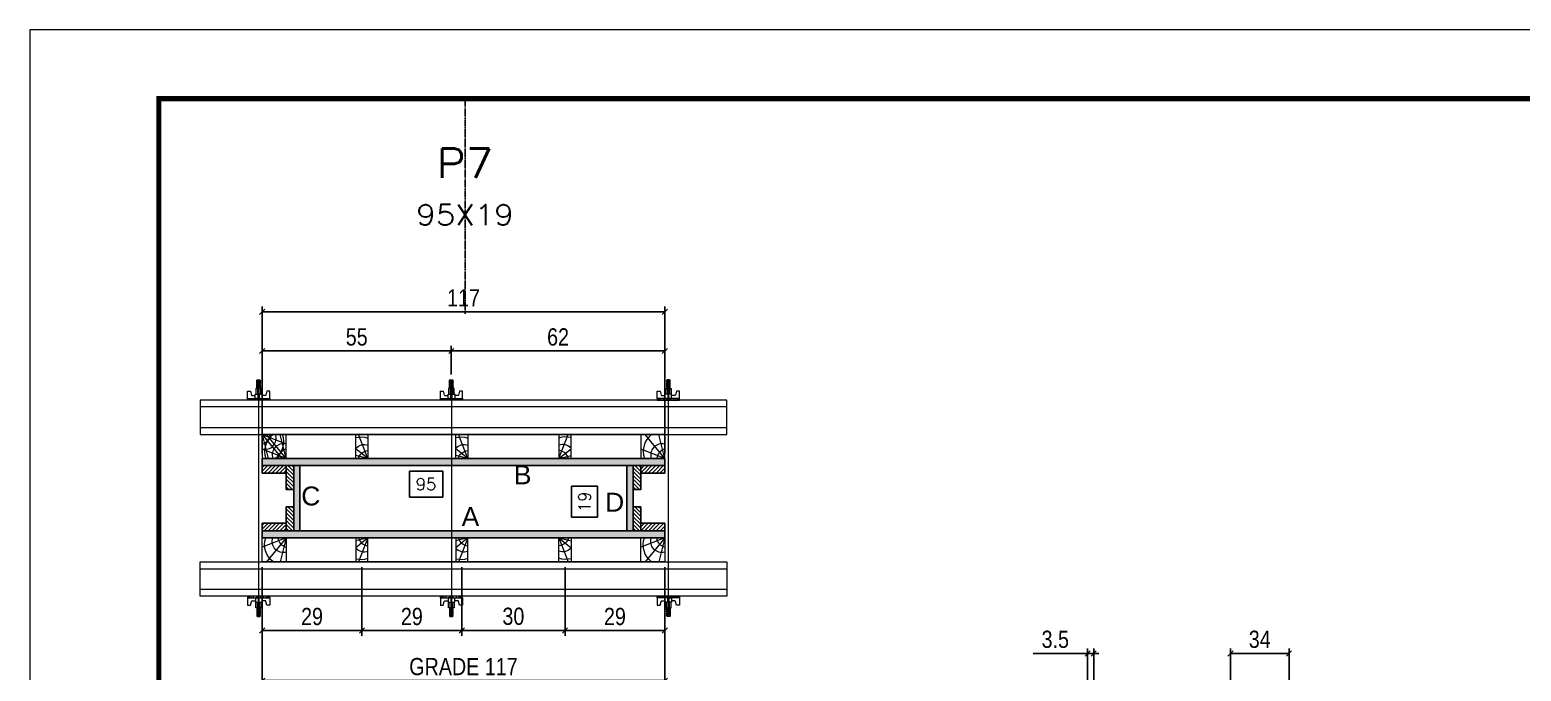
# Model space of a CAD drawing. Header units: millimetres. Extents: x 169816 to 178745, y 96537 to 113647.
# Drawn here: x 173000 to 173866, y 109849 to 110221 of the extents above; entities that cross this region are included whole.
import ezdxf
from ezdxf.enums import TextEntityAlignment as Align

# ---------------------------------------------------------------- set-up
doc = ezdxf.new("R2010")
doc.units = ezdxf.units.MM
doc.linetypes.add('DASHED', pattern=[0.75, 0.5, -0.25])
doc.linetypes.add('HIDDEN', pattern=[0.375, 0.25, -0.125])
for name, color, linetype in [('CHAPA', 1, 'Continuous'), ('COTA', 241, 'Continuous'), ('Cota Seção (2x)', 241, 'Continuous'), ('MEIO_PONT', 93, 'Continuous'), ('Painéis', 200, 'Continuous'), ('SARRAFO', 251, 'Continuous'), ('Texto de Titulo', 7, 'Continuous'), ('Texto Qtd Sarr', 242, 'Continuous'), ('TEXTO_GERAL', 7, 'Continuous')]:
    doc.layers.add(name, color=color, linetype=linetype)
for name, color, linetype, lineweight in [('Folhas', 255, 'Continuous', 9), ('Hachura', 251, 'Continuous', 9), ('Madeira', 126, 'Continuous', 18), ('Perfil Metálico', 224, 'Continuous', 18), ('SARRAFO DE PRESSAO', 251, 'DASHED', 9), ('Texto Seção', 7, 'Continuous', 15)]:
    doc.layers.add(name, color=color, linetype=linetype, lineweight=lineweight)
doc.styles.add('ARIAL', font='arial.ttf')
doc.styles.add('COTA TECNICA', font='techl___.ttf', dxfattribs={"height": 10})
doc.styles.add('COTA TECNICA 2X', font='techl___.ttf', dxfattribs={"height": 10})
doc.styles.add('ROMANS', font='romans.shx')
doc.dimstyles.new('PAINEL', dxfattribs={"dimtxt": 10, "dimasz": 3, "dimexe": 3, "dimexo": 3, "dimgap": 3, "dimtad": 1, "dimdec": 1, "dimzin": 12, "dimdsep": 46, "dimtxsty": 'COTA TECNICA', "dimblk1": 'OBLIQUE', "dimblk2": 'OBLIQUE', "dimsah": 1, "dimcen": 0.9, "dimclrd": 4, "dimclre": 4, "dimclrt": 240, "dimadec": 1, "dimazin": 3, "dimtfac": 1, "dimtdec": 1, "dimtmove": 0, "dimatfit": 3, "dimfxl": 1, "dimtolj": 1, "dimtzin": 12, "dimarcsym": 0})
doc.dimstyles.new('SECAO PILAR', dxfattribs={"dimtxt": 10, "dimasz": 3, "dimexe": 3, "dimexo": 3, "dimgap": 3, "dimtad": 1, "dimdec": 1, "dimlfac": 0.5, "dimzin": 12, "dimdsep": 46, "dimtxsty": 'COTA TECNICA 2X', "dimblk1": 'OBLIQUE', "dimblk2": 'OBLIQUE', "dimsah": 1, "dimcen": 0.9, "dimclrd": 256, "dimclre": 256, "dimclrt": 256, "dimadec": 1, "dimazin": 3, "dimtfac": 1, "dimtdec": 1, "dimtmove": 0, "dimatfit": 3, "dimfxl": 1, "dimtolj": 1, "dimtzin": 12, "dimarcsym": 0})
doc.dimstyles.new('SECÇÃO 2', dxfattribs={"dimtxt": 7, "dimasz": 6, "dimexe": 0.18, "dimexo": 2, "dimgap": -4, "dimtad": 3, "dimdec": 1, "dimlfac": 0.5, "dimzin": 12, "dimdsep": 46, "dimtxsty": 'ROMANS', "dimblk": 'ARCHTICK', "dimcen": 0.09, "dimse1": 1, "dimse2": 1, "dimsd1": 1, "dimsd2": 1, "dimclrd": 180, "dimclre": 5, "dimclrt": 1, "dimadec": 0, "dimazin": 3, "dimtfac": 1, "dimtdec": 1, "dimtofl": 0, "dimtmove": 0, "dimatfit": 3, "dimldrblk": 'ARCHTICK', "dimfxl": 1, "dimtolj": 1, "dimtzin": 0, "dimarcsym": 0})
pattern_1 = [(45, (182637.4469, 132859.6938), (-1.12253202, 1.12253202), [])]
pattern_2 = [(45, (182492.4469, 132859.6938), (-1.12253202, 1.12253202), [])]

# ---------------------------------------------------------------- blocks, each defined once
blk = doc.blocks.new('9999999999')
at = {"layer": 'Folhas'}
blk.add_lwpolyline([(98138.98, 34190.21), (99623.98, 34190.21), (99623.98, 35240.21), (98138.98, 35240.21)], close=True, dxfattribs=at)
at = {"layer": 'Folhas', "color": 30, "const_width": 3}
blk.add_lwpolyline([(98213.98, 34230.21), (99583.98, 34230.21), (99583.98, 35200.21), (98213.98, 35200.21)], close=True, dxfattribs=at)
blk = doc.blocks.new('titulo1')
at = {"layer": 'Defpoints', "color": 252, "linetype": 'HIDDEN', "ltscale": 2}
blk.add_line((0, 0), (0, 125), dxfattribs=at)
at = {"layer": 'Defpoints', "style": 'ROMANS', "oblique": 15}
blk.add_attdef('FOLHA', text='', height=10, dxfattribs=at).set_placement((0, 15.58), align=Align.MIDDLE_CENTER)
at = {"layer": 'Texto Qtd Sarr', "color": 3, "style": 'ROMANS', "oblique": 15}
for tag, height, p in [('TITULO', 17, (0, 71.45)), ('SEÇÃO', 12, (0, 41.55))]:
    blk.add_attdef(tag, text='', height=height, dxfattribs=at).set_placement(p, align=Align.MIDDLE_CENTER)
blk = doc.blocks.new('*D111')
at = {"layer": 'Cota Seção (2x)', "color": 180, "lineweight": -2, "transparency": 16777216}
for p, q in [((173239.42, 109964.9), (173220.09, 109964.9)), ((173220.09, 109964.9), (173220.09, 109949.9)), ((173239.42, 109949.9), (173239.42, 109964.9)), ((173220.09, 109949.9), (173239.42, 109949.9))]:
    blk.add_line(p, q, dxfattribs=at)
at = {"layer": 'Defpoints', "color": 0, "transparency": 16777216}
for p in [(173156.5, 109968.29), (173346.5, 109968.29), (173156.5, 109945.9)]:
    blk.add_point(p, dxfattribs=at)
at = {"layer": 'Cota Seção (2x)', "color": 1, "transparency": 16777216, "insert": (173229.75, 109957.4), "char_height": 7, "attachment_point": 5, "style": 'ROMANS'}
blk.add_mtext('\\A1;95', dxfattribs=at)
blk = doc.blocks.new('_ArchTick')
at = {"color": 0, "linetype": 'ByBlock', "const_width": 0.15}
blk.add_lwpolyline([(-0.5, -0.5), (0.5, 0.5)], dxfattribs=at)
blk = doc.blocks.new('_Oblique')
at = {"color": 0, "linetype": 'ByBlock', "lineweight": -2}
blk.add_line((-0.5, -0.5), (0.5, 0.5), dxfattribs=at)
blk = doc.blocks.new('*D112')
at = {"layer": 'Cota Seção (2x)', "lineweight": -2, "transparency": 16777216}
for p, q in [((173134.5, 109975.29), (173134.5, 110060.58)), ((173368.5, 110057.58), (173134.5, 110057.58)), ((173368.5, 109975.29), (173368.5, 110060.58))]:
    blk.add_line(p, q, dxfattribs=at)
at = {"layer": 'Defpoints', "color": 0, "transparency": 16777216}
for p in [(173134.5, 110057.58), (173134.5, 109972.29), (173368.5, 109972.29)]:
    blk.add_point(p, dxfattribs=at)
at = {"layer": 'Cota Seção (2x)', "lineweight": -2, "transparency": 16777216, "xscale": 3, "yscale": 3, "zscale": 3, "rotation": 180}
blk.add_blockref('_Oblique', (173134.5, 110057.58), dxfattribs=at)
at = {"layer": 'Cota Seção (2x)', "lineweight": -2, "transparency": 16777216, "xscale": 3, "yscale": 3, "zscale": 3}
blk.add_blockref('_Oblique', (173368.5, 110057.58), dxfattribs=at)
at = {"layer": 'Cota Seção (2x)', "transparency": 16777216, "insert": (173251.5, 110065.65), "char_height": 10, "attachment_point": 5, "style": 'COTA TECNICA 2X'}
blk.add_mtext('\\A1;117', dxfattribs=at)
blk = doc.blocks.new('*D108')
at = {"layer": 'Cota Seção (2x)', "lineweight": -2, "transparency": 16777216}
for p, q in [((173244.43, 110021.09), (173244.43, 110037.81)), ((173368.5, 110034.81), (173244.43, 110034.81)), ((173368.5, 110009.29), (173368.5, 110037.81))]:
    blk.add_line(p, q, dxfattribs=at)
at = {"layer": 'Defpoints', "color": 0, "transparency": 16777216}
for p in [(173244.43, 110034.81), (173244.43, 110018.09), (173368.5, 110006.29)]:
    blk.add_point(p, dxfattribs=at)
at = {"layer": 'Cota Seção (2x)', "lineweight": -2, "transparency": 16777216, "xscale": 3, "yscale": 3, "zscale": 3, "rotation": 180}
blk.add_blockref('_Oblique', (173244.43, 110034.81), dxfattribs=at)
at = {"layer": 'Cota Seção (2x)', "lineweight": -2, "transparency": 16777216, "xscale": 3, "yscale": 3, "zscale": 3}
blk.add_blockref('_Oblique', (173368.5, 110034.81), dxfattribs=at)
at = {"layer": 'Cota Seção (2x)', "transparency": 16777216, "insert": (173306.46, 110042.91), "char_height": 10, "attachment_point": 5, "style": 'COTA TECNICA 2X'}
blk.add_mtext('\\A1;62', dxfattribs=at)
blk = doc.blocks.new('*D109')
at = {"layer": 'Cota Seção (2x)', "lineweight": -2, "transparency": 16777216}
for p, q in [((173134.5, 110009.29), (173134.5, 110037.81)), ((173134.5, 110034.81), (173244.43, 110034.81)), ((173244.43, 110021.09), (173244.43, 110037.81))]:
    blk.add_line(p, q, dxfattribs=at)
at = {"layer": 'Defpoints', "color": 0, "transparency": 16777216}
for p in [(173244.43, 110034.81), (173244.43, 110018.09), (173134.5, 110006.29)]:
    blk.add_point(p, dxfattribs=at)
at = {"layer": 'Cota Seção (2x)', "lineweight": -2, "transparency": 16777216, "xscale": 3, "yscale": 3, "zscale": 3, "rotation": 180}
blk.add_blockref('_Oblique', (173134.5, 110034.81), dxfattribs=at)
at = {"layer": 'Cota Seção (2x)', "lineweight": -2, "transparency": 16777216, "xscale": 3, "yscale": 3, "zscale": 3}
blk.add_blockref('_Oblique', (173244.43, 110034.81), dxfattribs=at)
at = {"layer": 'Cota Seção (2x)', "transparency": 16777216, "insert": (173189.46, 110042.92), "char_height": 10, "attachment_point": 5, "style": 'COTA TECNICA 2X'}
blk.add_mtext('\\A1;55', dxfattribs=at)
blk = doc.blocks.new('*D110')
at = {"layer": 'Cota Seção (2x)', "color": 180, "lineweight": -2, "transparency": 16777216}
for p, q in [((173329.36, 109956.19), (173314.36, 109956.19)), ((173314.36, 109956.19), (173314.36, 109938.19)), ((173329.36, 109938.19), (173329.36, 109956.19)), ((173314.36, 109938.19), (173329.36, 109938.19))]:
    blk.add_line(p, q, dxfattribs=at)
at = {"layer": 'Defpoints', "color": 0, "transparency": 16777216}
for p in [(173346.5, 109968.29), (173333.36, 109930.29), (173346.5, 109930.29)]:
    blk.add_point(p, dxfattribs=at)
at = {"layer": 'Cota Seção (2x)', "color": 1, "transparency": 16777216, "insert": (173321.86, 109947.19), "char_height": 7, "attachment_point": 5, "rotation": 90, "style": 'ROMANS'}
blk.add_mtext('\\A1;19', dxfattribs=at)
blk = doc.blocks.new('C')
at = {"layer": 'Hachura', "color": 0}
for p, q in [((0, 3.22), (0, -3.22)), ((0.45, 3.22), (0, 3.22)), ((0.46, 3.16), (0, 3.16)), ((0.46, 3.05), (0, 3.05)), ((0.46, 2.88), (0, 2.88)), ((0, 2.75), (0, -1.16)), ((0.46, 2.65), (0, 2.65)), ((0.46, 2.23), (0, 2.23)), ((0.46, 1.51), (0, 1.51)), ((0.39, 0.49), (0.17, 0.49)), ((0.45, -3.23), (0.45, 3.22)), ((0.45, 3.22), (2.58, 3.22)), ((1.74, 0.97), (0.45, 0.97)), ((1.45, 0.1), (0.45, 0.1)), ((1.35, 1.94), (1.35, 0.96)), ((2.58, 2.39), (1.47, 2.09)), ((1.74, -0.97), (1.74, 0.97)), ((1.74, 0.97), (1.74, 0.84)), ((1.74, 0.97), (1.74, 0.84)), ((1.74, 0.84), (3.35, 0.84)), ((3.35, 0.45), (1.74, 0.45)), ((2.58, 3.22), (2.58, 2.39)), ((3.32, 0.84), (3.32, -0.84)), ((3.35, 0.84), (3.35, -0.84)), ((3.68, 0.45), (3.35, 0.45)), ((3.84, -0.52), (3.35, 0.45)), ((3.35, 0.06), (3.67, -0.57)), ((3.68, 0.45), (4.16, -0.52)), ((3.72, 0.5), (4.25, -0.57)), ((4.37, -0.55), (3.83, 0.53)), ((4.15, 0.45), (3.93, 0.45)), ((4.42, -0.52), (3.93, 0.45)), ((4.15, 0.45), (4.26, 0.45)), ((4.26, 0.45), (4.74, -0.52)), ((4.3, 0.5), (4.83, -0.57)), ((4.95, -0.55), (4.41, 0.53)), ((4.51, 0.45), (4.84, 0.45)), ((5, -0.52), (4.51, 0.45)), ((4.84, 0.45), (5.32, -0.52)), ((4.88, 0.5), (5.41, -0.57)), ((5.53, -0.55), (4.99, 0.53)), ((5.58, -0.52), (5.09, 0.45)), ((5.42, 0.45), (5.09, 0.45)), ((5.58, -0.52), (5.09, 0.45)), ((5.42, 0.45), (5.74, -0.19)), ((5.46, 0.5), (5.74, -0.07)), ((5.74, 0.19), (5.57, 0.53)), ((5.74, 0.32), (5.68, 0.45)), ((5.68, 0.45), (5.74, 0.45)), ((5.74, 0.45), (5.9, 0.29)), ((5.74, 0.45), (5.74, -0.52)), ((5.9, -0.36), (5.9, 0.29)), ((0.45, 0), (0, 0)), ((0.46, -1.52), (0, -1.52)), ((0.46, -2.23), (0, -2.23)), ((0.46, -2.65), (0, -2.65)), ((0.46, -2.88), (0, -2.88)), ((0.46, -3.05), (0, -3.05)), ((0.46, -3.16), (0, -3.16)), ((0, -3.22), (2.57, -3.22)), ((0.08, -0.48), (0.29, -0.48)), ((0.29, -0.48), (0.4, -0.48)), ((0.45, 0), (0.45, -0.97)), ((0.45, -0.16), (1.45, -0.16)), ((0.45, -0.65), (0.45, -0.32)), ((0.45, -3.23), (0.45, -0.65)), ((0.45, -0.97), (1.74, -0.97)), ((1.35, -1.94), (1.35, -0.97)), ((2.58, -2.39), (1.47, -2.1)), ((3.35, -0.32), (1.74, -0.32)), ((3.35, -0.84), (1.74, -0.84)), ((2.58, -3.23), (2.58, -2.39)), ((3.35, -0.07), (3.58, -0.52)), ((3.35, -0.52), (3.58, -0.52)), ((3.84, -0.52), (4.16, -0.52)), ((4.42, -0.52), (4.74, -0.52)), ((4.63, -0.52), (4.74, -0.52)), ((5, -0.52), (5.32, -0.52)), ((5.58, -0.52), (5.74, -0.52)), ((5.74, -0.52), (5.9, -0.36)), ((5.74, -0.52), (5.74, -0.52))]:
    blk.add_line(p, q, dxfattribs=at)
for centre, radius, start, end in [((1.52, 1.94), 0.161, 104.7436, 180), ((1.44, -0.03), 0.129, 272.695, 87.305), ((3.81, 0.39), 0.143, 25.5688, 154.4312), ((4.39, 0.39), 0.143, 25.5688, 154.4312), ((4.97, 0.39), 0.143, 25.5688, 154.4312), ((5.55, 0.39), 0.143, 25.5688, 154.4312), ((0.17, -0.37), 0.174, 221.744, 317.8592), ((1.52, -1.94), 0.161, 180, 255.2564), ((3.71, -0.4), 0.174, 222.1408, 318.256), ((4.29, -0.4), 0.174, 222.1408, 318.256), ((4.87, -0.4), 0.174, 222.1408, 318.256), ((5.45, -0.4), 0.174, 222.1408, 318.256), ((5.61, -0.4), 0.174, 317.8592, 318.256)]:
    blk.add_arc(centre, radius, start, end, dxfattribs=at)
blk = doc.blocks.new('PONTALETE')
at = {"layer": 'Madeira'}
for q in [(2.71, 7), (7, 5.76), (7, 1.74)]:
    blk.add_line((0, 0), q, dxfattribs=at)
blk.add_lwpolyline([(0, 0), (7, 0), (7, 7), (0, 7)], close=True, dxfattribs=at)
for centre, radius, start, end in [((2.04, 0.06), 6.23, 37.2818, 109.0913), ((1.09, 0.9), 3.19, 343.603, 109.9847), ((-0.21, -0.78), 3.09, 14.6322, 86.0383)]:
    blk.add_arc(centre, radius, start, end, dxfattribs=at)
blk = doc.blocks.new('MEIO PONTALETE')
at = {"layer": 'Madeira'}
for q in [(2.71, 7), (3.5, 2.88), (3.5, 0.87)]:
    blk.add_line((0, 0), q, dxfattribs=at)
blk.add_lwpolyline([(0, 0), (3.5, 0), (3.5, 7), (0, 7)], close=True, dxfattribs=at)
for centre, radius, start, end in [((2.04, 0.06), 6.23, 76.4499, 109.0913), ((1.09, 0.9), 3.19, 40.9063, 109.9847), ((-0.21, -0.78), 3.09, 14.6322, 86.0383)]:
    blk.add_arc(centre, radius, start, end, dxfattribs=at)
blk = doc.blocks.new('*D113')
at = {"layer": 'Cota Seção (2x)', "lineweight": -2, "transparency": 16777216}
for p, q in [((173310.5, 109909.29), (173310.5, 109869.4)), ((173368.5, 109909.29), (173368.5, 109869.4)), ((173368.5, 109872.4), (173310.5, 109872.4))]:
    blk.add_line(p, q, dxfattribs=at)
at = {"layer": 'Defpoints', "color": 0, "transparency": 16777216}
for p in [(173310.5, 109912.29), (173368.5, 109912.29), (173310.5, 109872.4)]:
    blk.add_point(p, dxfattribs=at)
at = {"layer": 'Cota Seção (2x)', "lineweight": -2, "transparency": 16777216, "xscale": 3, "yscale": 3, "zscale": 3, "rotation": 180}
blk.add_blockref('_Oblique', (173310.5, 109872.4), dxfattribs=at)
at = {"layer": 'Cota Seção (2x)', "lineweight": -2, "transparency": 16777216, "xscale": 3, "yscale": 3, "zscale": 3}
blk.add_blockref('_Oblique', (173368.5, 109872.4), dxfattribs=at)
at = {"layer": 'Cota Seção (2x)', "transparency": 16777216, "insert": (173339.5, 109880.49), "char_height": 10, "attachment_point": 5, "style": 'COTA TECNICA 2X'}
blk.add_mtext('\\A1;29', dxfattribs=at)
blk = doc.blocks.new('*D114')
at = {"layer": 'Cota Seção (2x)', "lineweight": -2, "transparency": 16777216}
for p, q in [((173250.5, 109909.29), (173250.5, 109869.4)), ((173310.5, 109909.29), (173310.5, 109869.4)), ((173310.5, 109872.4), (173250.5, 109872.4))]:
    blk.add_line(p, q, dxfattribs=at)
at = {"layer": 'Defpoints', "color": 0, "transparency": 16777216}
for p in [(173250.5, 109912.29), (173310.5, 109912.29), (173250.5, 109872.4)]:
    blk.add_point(p, dxfattribs=at)
at = {"layer": 'Cota Seção (2x)', "lineweight": -2, "transparency": 16777216, "xscale": 3, "yscale": 3, "zscale": 3, "rotation": 180}
blk.add_blockref('_Oblique', (173250.5, 109872.4), dxfattribs=at)
at = {"layer": 'Cota Seção (2x)', "lineweight": -2, "transparency": 16777216, "xscale": 3, "yscale": 3, "zscale": 3}
blk.add_blockref('_Oblique', (173310.5, 109872.4), dxfattribs=at)
at = {"layer": 'Cota Seção (2x)', "transparency": 16777216, "insert": (173280.5, 109880.62), "char_height": 10, "attachment_point": 5, "style": 'COTA TECNICA 2X'}
blk.add_mtext('\\A1;30', dxfattribs=at)
blk = doc.blocks.new('*D115')
at = {"layer": 'Cota Seção (2x)', "lineweight": -2, "transparency": 16777216}
for p, q in [((173192.5, 109909.29), (173192.5, 109869.4)), ((173250.5, 109909.29), (173250.5, 109869.4)), ((173250.5, 109872.4), (173192.5, 109872.4))]:
    blk.add_line(p, q, dxfattribs=at)
at = {"layer": 'Defpoints', "color": 0, "transparency": 16777216}
for p in [(173192.5, 109912.29), (173250.5, 109912.29), (173192.5, 109872.4)]:
    blk.add_point(p, dxfattribs=at)
at = {"layer": 'Cota Seção (2x)', "lineweight": -2, "transparency": 16777216, "xscale": 3, "yscale": 3, "zscale": 3, "rotation": 180}
blk.add_blockref('_Oblique', (173192.5, 109872.4), dxfattribs=at)
at = {"layer": 'Cota Seção (2x)', "lineweight": -2, "transparency": 16777216, "xscale": 3, "yscale": 3, "zscale": 3}
blk.add_blockref('_Oblique', (173250.5, 109872.4), dxfattribs=at)
at = {"layer": 'Cota Seção (2x)', "transparency": 16777216, "insert": (173221.5, 109880.49), "char_height": 10, "attachment_point": 5, "style": 'COTA TECNICA 2X'}
blk.add_mtext('\\A1;29', dxfattribs=at)
blk = doc.blocks.new('*D116')
at = {"layer": 'Cota Seção (2x)', "lineweight": -2, "transparency": 16777216}
for p, q in [((173134.5, 109909.29), (173134.5, 109869.4)), ((173192.5, 109909.29), (173192.5, 109869.4)), ((173192.5, 109872.4), (173134.5, 109872.4))]:
    blk.add_line(p, q, dxfattribs=at)
at = {"layer": 'Defpoints', "color": 0, "transparency": 16777216}
for p in [(173134.5, 109912.29), (173192.5, 109912.29), (173134.5, 109872.4)]:
    blk.add_point(p, dxfattribs=at)
at = {"layer": 'Cota Seção (2x)', "lineweight": -2, "transparency": 16777216, "xscale": 3, "yscale": 3, "zscale": 3, "rotation": 180}
blk.add_blockref('_Oblique', (173134.5, 109872.4), dxfattribs=at)
at = {"layer": 'Cota Seção (2x)', "lineweight": -2, "transparency": 16777216, "xscale": 3, "yscale": 3, "zscale": 3}
blk.add_blockref('_Oblique', (173192.5, 109872.4), dxfattribs=at)
at = {"layer": 'Cota Seção (2x)', "transparency": 16777216, "insert": (173163.5, 109880.49), "char_height": 10, "attachment_point": 5, "style": 'COTA TECNICA 2X'}
blk.add_mtext('\\A1;29', dxfattribs=at)
blk = doc.blocks.new('*D117')
at = {"layer": 'Cota Seção (2x)', "lineweight": -2, "transparency": 16777216}
for p, q in [((173134.5, 109909.29), (173134.5, 109840.29)), ((173368.5, 109909.29), (173368.5, 109840.29)), ((173134.5, 109843.29), (173368.5, 109843.29))]:
    blk.add_line(p, q, dxfattribs=at)
at = {"layer": 'Defpoints', "color": 0, "transparency": 16777216}
for p in [(173134.5, 109912.29), (173368.5, 109912.29), (173368.5, 109843.29)]:
    blk.add_point(p, dxfattribs=at)
at = {"layer": 'Cota Seção (2x)', "lineweight": -2, "transparency": 16777216, "xscale": 3, "yscale": 3, "zscale": 3, "rotation": 180}
blk.add_blockref('_Oblique', (173134.5, 109843.29), dxfattribs=at)
at = {"layer": 'Cota Seção (2x)', "lineweight": -2, "transparency": 16777216, "xscale": 3, "yscale": 3, "zscale": 3}
blk.add_blockref('_Oblique', (173368.5, 109843.29), dxfattribs=at)
at = {"layer": 'Cota Seção (2x)', "transparency": 16777216, "insert": (173251.5, 109851.39), "char_height": 10, "attachment_point": 5, "style": 'COTA TECNICA 2X'}
blk.add_mtext('\\A1;GRADE 117', dxfattribs=at)
blk = doc.blocks.new('*D322')
at = {"layer": 'COTA', "color": 4, "lineweight": -2, "transparency": 16777216}
for p, q in [((173697.19, 109839.79), (173697.19, 109862.04)), ((173697.19, 109859.04), (173731.19, 109859.04)), ((173731.19, 109839.79), (173731.19, 109862.04))]:
    blk.add_line(p, q, dxfattribs=at)
at = {"layer": 'Defpoints', "color": 0, "transparency": 16777216}
for p in [(173731.19, 109859.04), (173697.19, 109836.79), (173731.19, 109836.79)]:
    blk.add_point(p, dxfattribs=at)
at = {"layer": 'COTA', "color": 4, "lineweight": -2, "transparency": 16777216, "xscale": 3, "yscale": 3, "zscale": 3, "rotation": 180}
blk.add_blockref('_Oblique', (173697.19, 109859.04), dxfattribs=at)
at = {"layer": 'COTA', "color": 4, "lineweight": -2, "transparency": 16777216, "xscale": 3, "yscale": 3, "zscale": 3}
blk.add_blockref('_Oblique', (173731.19, 109859.04), dxfattribs=at)
at = {"layer": 'COTA', "color": 240, "transparency": 16777216, "insert": (173714.19, 109867.26), "char_height": 10, "attachment_point": 5, "style": 'COTA TECNICA'}
blk.add_mtext('\\A1;34', dxfattribs=at)
blk = doc.blocks.new('*D323')
at = {"layer": 'COTA', "color": 4, "lineweight": -2, "transparency": 16777216}
for p, q in [((173614.19, 109859.04), (173582.58, 109859.04)), ((173614.19, 109839.79), (173614.19, 109862.04)), ((173617.69, 109859.04), (173614.19, 109859.04)), ((173617.69, 109839.79), (173617.69, 109862.04)), ((173617.69, 109859.04), (173620.69, 109859.04))]:
    blk.add_line(p, q, dxfattribs=at)
at = {"layer": 'Defpoints', "color": 0, "transparency": 16777216}
for p in [(173614.19, 109859.04), (173614.19, 109836.79), (173617.69, 109836.79)]:
    blk.add_point(p, dxfattribs=at)
at = {"layer": 'COTA', "color": 4, "lineweight": -2, "transparency": 16777216, "xscale": 3, "yscale": 3, "zscale": 3}
blk.add_blockref('_Oblique', (173614.19, 109859.04), dxfattribs=at)
at = {"layer": 'COTA', "color": 4, "lineweight": -2, "transparency": 16777216, "xscale": 3, "yscale": 3, "zscale": 3, "rotation": 180}
blk.add_blockref('_Oblique', (173617.69, 109859.04), dxfattribs=at)
at = {"layer": 'COTA', "color": 240, "transparency": 16777216, "insert": (173595.38, 109867.26), "char_height": 10, "attachment_point": 5, "style": 'COTA TECNICA'}
blk.add_mtext('\\A1;3.5', dxfattribs=at)

msp = doc.modelspace()

# ---------------------------------------------------------------- hatches: boundary and pattern name
at = {"layer": 'Hachura'}
h = msp.add_hatch(color=256, dxfattribs=at)
h.dxf.hatch_style = 1
h.paths.add_polyline_path([(173134.5, 109968.29), (173134.5, 109972.29), (173368.5, 109972.29), (173368.5, 109968.29)])
h = msp.add_hatch(color=256, dxfattribs=at)
h.dxf.hatch_style = 1
h.paths.add_polyline_path([(173134.5, 109968.29), (173134.5, 109972.29), (173368.5, 109972.29), (173368.5, 109968.29)])
h = msp.add_hatch(dxfattribs=at)
h.set_pattern_fill('ANSI31', color=256, scale=0.5, angle=360, style=0)
h.set_pattern_definition(pattern_1)
h.paths.add_polyline_path([(173148.5, 109968.29), (173148.5, 109963.89), (173134.5, 109963.89), (173134.5, 109968.29)])
h = msp.add_hatch(dxfattribs=at)
h.set_pattern_fill('ANSI31', color=256, scale=0.5, angle=630, style=0)
h.set_pattern_definition([(315, (196077.9032, 100465.3338), (1.12253202, 1.12253202), [])])
h.paths.add_polyline_path([(173148.5, 109954.29), (173152.9, 109954.29), (173152.9, 109968.29), (173148.5, 109968.29)])
h = msp.add_hatch(color=256, dxfattribs=at)
h.dxf.hatch_style = 1
h.paths.add_polyline_path([(173156.5, 109968.29), (173152.9, 109968.29), (173152.9, 109930.29), (173156.5, 109930.29)])
h = msp.add_hatch(color=256, dxfattribs=at)
h.dxf.hatch_style = 1
h.paths.add_polyline_path([(173156.5, 109968.29), (173152.9, 109968.29), (173152.9, 109930.29), (173156.5, 109930.29)])
h = msp.add_hatch(color=256, dxfattribs=at)
h.dxf.hatch_style = 1
h.paths.add_polyline_path([(173350.1, 109968.29), (173346.5, 109968.29), (173346.5, 109930.29), (173350.1, 109930.29)])
h = msp.add_hatch(color=256, dxfattribs=at)
h.dxf.hatch_style = 1
h.paths.add_polyline_path([(173350.1, 109968.29), (173346.5, 109968.29), (173346.5, 109930.29), (173350.1, 109930.29)])
h = msp.add_hatch(dxfattribs=at)
h.set_pattern_fill('ANSI31', color=256, scale=0.5, angle=630, style=0)
h.set_pattern_definition([(315, (196279.5032, 100465.3338), (1.12253202, 1.12253202), [])])
h.paths.add_polyline_path([(173350.1, 109954.29), (173354.5, 109954.29), (173354.5, 109968.29), (173350.1, 109968.29)])
h = msp.add_hatch(dxfattribs=at)
h.set_pattern_fill('ANSI31', color=256, scale=0.5, angle=360, style=0)
h.set_pattern_definition(pattern_2)
h.paths.add_polyline_path([(173354.5, 109968.29), (173354.5, 109963.89), (173368.5, 109963.89), (173368.5, 109968.29)])
h = msp.add_hatch(dxfattribs=at)
h.set_pattern_fill('ANSI31', color=256, scale=0.5, angle=630, style=0)
h.set_pattern_definition([(315, (196077.9032, 100441.3338), (1.12253202, 1.12253202), [])])
h.paths.add_polyline_path([(173148.5, 109930.29), (173152.9, 109930.29), (173152.9, 109944.29), (173148.5, 109944.29)])
h = msp.add_hatch(dxfattribs=at)
h.set_pattern_fill('ANSI31', color=256, scale=0.5, angle=630, style=0)
h.set_pattern_definition([(315, (196279.5032, 100441.3338), (1.12253202, 1.12253202), [])])
h.paths.add_polyline_path([(173350.1, 109930.29), (173354.5, 109930.29), (173354.5, 109944.29), (173350.1, 109944.29)])
h = msp.add_hatch(dxfattribs=at)
h.set_pattern_fill('ANSI31', color=256, scale=0.5, angle=360, style=0)
h.set_pattern_definition(pattern_1)
h.paths.add_polyline_path([(173148.5, 109930.29), (173148.5, 109934.69), (173134.5, 109934.69), (173134.5, 109930.29)])
h = msp.add_hatch(dxfattribs=at)
h.set_pattern_fill('ANSI31', color=256, scale=0.5, angle=360, style=0)
h.set_pattern_definition(pattern_2)
h.paths.add_polyline_path([(173354.5, 109930.29), (173354.5, 109934.69), (173368.5, 109934.69), (173368.5, 109930.29)])
h = msp.add_hatch(color=256, dxfattribs=at)
h.dxf.hatch_style = 1
h.paths.add_polyline_path([(173134.5, 109930.29), (173134.5, 109926.29), (173368.5, 109926.29), (173368.5, 109930.29)])
h = msp.add_hatch(color=256, dxfattribs=at)
h.dxf.hatch_style = 1
h.paths.add_polyline_path([(173134.5, 109930.29), (173134.5, 109926.29), (173368.5, 109926.29), (173368.5, 109930.29)])

# ---------------------------------------------------------------- linework, layer by layer
at = {"layer": 'CHAPA'}
for points in [[(173134.5, 109968.29), (173134.5, 109972.29), (173368.5, 109972.29), (173368.5, 109968.29)], [(173134.5, 109968.29), (173134.5, 109972.29), (173368.5, 109972.29), (173368.5, 109968.29)], [(173156.5, 109968.29), (173152.9, 109968.29), (173152.9, 109930.29), (173156.5, 109930.29)], [(173156.5, 109968.29), (173152.9, 109968.29), (173152.9, 109930.29), (173156.5, 109930.29)], [(173350.1, 109968.29), (173346.5, 109968.29), (173346.5, 109930.29), (173350.1, 109930.29)], [(173350.1, 109968.29), (173346.5, 109968.29), (173346.5, 109930.29), (173350.1, 109930.29)], [(173134.5, 109930.29), (173134.5, 109926.29), (173368.5, 109926.29), (173368.5, 109930.29)], [(173134.5, 109930.29), (173134.5, 109926.29), (173368.5, 109926.29), (173368.5, 109930.29)]]:
    msp.add_lwpolyline(points, close=True, dxfattribs=at)
at = {"layer": 'Hachura'}
for p, q in [((173132.49, 110017.09), (173132.49, 109885.29)), ((173244.49, 110017.09), (173244.49, 109885.29)), ((173370.5, 110017.09), (173370.5, 109885.29))]:
    msp.add_line(p, q, dxfattribs=at)
at = {"layer": 'Madeira'}
for points in [[(173134.5, 109986.29), (173134.5, 109972.29), (173368.5, 109972.29), (173368.5, 109986.29)], [(173134.5, 109912.29), (173134.5, 109926.29), (173368.5, 109926.29), (173368.5, 109912.29)]]:
    msp.add_lwpolyline(points, close=True, dxfattribs=at)
at = {"layer": 'Painéis'}
msp.add_lwpolyline([(173346.5, 109930.29), (173346.5, 109968.29), (173156.5, 109968.29), (173156.5, 109930.29)], close=True, dxfattribs=at)
at = {"layer": 'Perfil Metálico'}
for points in [[(173098.5, 110006.29), (173098.5, 109986.29), (173404.5, 109986.29), (173404.5, 110006.29)], [(173404.5, 109990.29), (173404.5, 110002.29), (173098.5, 110002.29), (173098.5, 109990.29)], [(173098.5, 109892.29), (173098.5, 109912.29), (173404.5, 109912.29), (173404.5, 109892.29)], [(173404.5, 109908.29), (173404.5, 109896.29), (173098.5, 109896.29), (173098.5, 109908.29)]]:
    msp.add_lwpolyline(points, close=True, dxfattribs=at)
at = {"layer": 'SARRAFO'}
for points in [[(173134.5, 109963.89), (173148.5, 109963.89), (173148.5, 109968.29), (173134.5, 109968.29)], [(173152.9, 109968.29), (173152.9, 109954.29), (173148.5, 109954.29), (173148.5, 109968.29)], [(173152.9, 109968.29), (173152.9, 109954.29), (173148.5, 109954.29), (173148.5, 109968.29)], [(173354.5, 109968.29), (173354.5, 109954.29), (173350.1, 109954.29), (173350.1, 109968.29)], [(173354.5, 109968.29), (173354.5, 109954.29), (173350.1, 109954.29), (173350.1, 109968.29)], [(173368.5, 109963.89), (173354.5, 109963.89), (173354.5, 109968.29), (173368.5, 109968.29)], [(173152.9, 109944.29), (173152.9, 109930.29), (173148.5, 109930.29), (173148.5, 109944.29)], [(173152.9, 109944.29), (173152.9, 109930.29), (173148.5, 109930.29), (173148.5, 109944.29)], [(173354.5, 109944.29), (173354.5, 109930.29), (173350.1, 109930.29), (173350.1, 109944.29)], [(173354.5, 109944.29), (173354.5, 109930.29), (173350.1, 109930.29), (173350.1, 109944.29)], [(173134.5, 109934.69), (173148.5, 109934.69), (173148.5, 109930.29), (173134.5, 109930.29)], [(173368.5, 109934.69), (173354.5, 109934.69), (173354.5, 109930.29), (173368.5, 109930.29)]]:
    msp.add_lwpolyline(points, close=True, dxfattribs=at)

# ---------------------------------------------------------------- block references
at = {"layer": 'Hachura', "linetype": 'Continuous', "yscale": 2, "zscale": 2}
for p, xscale, rotation in [((173132.49, 110006.29), -2, 270), ((173244.5, 110006.29), -2, 270), ((173370.5, 110006.29), 2, 90), ((173132.5, 109892.29), 2, 270), ((173244.5, 109892.29), 2, 270), ((173370.49, 109892.29), -2, 90)]:
    msp.add_blockref('C', p, dxfattribs=dict(at, xscale=xscale, rotation=rotation))
at = {"layer": 'Madeira', "xscale": 2, "yscale": 2, "zscale": 2, "rotation": 270}
msp.add_blockref('PONTALETE', (173134.5, 109986.29), dxfattribs=at)
at = {"layer": 'MEIO_PONT'}
for name, p, xscale, yscale, zscale, rotation in [('PONTALETE', (173148.5, 109972.29), 2, 2, 2, 90.00000000000001), ('PONTALETE', (173368.5, 109972.29), 2, 2, 2, 90.00000000000001), ('PONTALETE', (173148.5, 109926.29), -2, 2, 2, 90), ('MEIO PONTALETE', (173196, 109926.29), 1.999999997962732, 1.999999997962732, 1.999999997962732, 180), ('MEIO PONTALETE', (173254, 109926.29), 1.999999997962732, 1.999999997962732, 1.999999997962732, 180), ('MEIO PONTALETE', (173307, 109926.29), -1.999999997962732, 1.999999997962732, 1.999999997962732, 180), ('PONTALETE', (173368.5, 109926.29), -2, 2, 2, 90)]:
    msp.add_blockref(name, p, dxfattribs=dict(at, xscale=xscale, yscale=yscale, zscale=zscale, rotation=rotation))
at = {"layer": 'MEIO_PONT', "yscale": 1.999999997962732, "zscale": 1.999999997962732}
for p, xscale in [((173196, 109972.29), -1.999999997962732), ((173254, 109972.29), -1.999999997962732), ((173307, 109972.29), 1.999999997962732)]:
    msp.add_blockref('MEIO PONTALETE', p, dxfattribs=dict(at, xscale=xscale))
at = {"layer": 'SARRAFO DE PRESSAO', "color": 6, "linetype": 'ByBlock'}
msp.add_blockref('9999999999', (74860.54, 74981.17), dxfattribs=at)
at = {"layer": 'Texto Seção'}
ref = msp.add_blockref('titulo1', (173252.39, 110056.38), dxfattribs=at)
ref.add_attrib('TITULO', 'P7', dxfattribs={"layer": 'Texto de Titulo', "color": 7, "height": 17, "style": 'ROMANS', "width": 1.1}).set_placement((173252.39, 110143.88), align=Align.MIDDLE_CENTER)
ref.add_attrib('SEÇÃO', '95X19', dxfattribs={"layer": 'Texto de Titulo', "color": 7, "height": 12, "style": 'ROMANS', "width": 1.1}).set_placement((173252.39, 110113.88), align=Align.MIDDLE_CENTER)

# ---------------------------------------------------------------- texts
at = {"layer": 'TEXTO_GERAL', "style": 'ARIAL'}
for s, p in [('B', (173285.88, 109962.87)), ('C', (173162.79, 109950.56)), ('D', (173339.36, 109946.95)), ('A', (173255.54, 109938.59))]:
    msp.add_text(s, height=11, dxfattribs=at).set_placement(p, align=Align.MIDDLE_CENTER)

# ---------------------------------------------------------------- dimensions: what is measured, and where the dimension line sits
at = {"layer": 'COTA'}
for base, p1, p2, picture, middle in [((173614.19, 109859.04), (173617.69, 109836.79), (173614.19, 109836.79), '*D323', (173595.38, 109867.26)), ((173731.19, 109859.04), (173697.19, 109836.79), (173731.19, 109836.79), '*D322', (173714.19, 109867.26))]:
    dim = msp.add_linear_dim(base=base, p1=p1, p2=p2, dimstyle='PAINEL', dxfattribs=at)
    dim.commit()
    dim.dimension.update_dxf_attribs({"geometry": picture, "text_midpoint": middle})
at = {"layer": 'Cota Seção (2x)', "color": 241}
for base, p1, p2, picture, middle in [((173134.5, 110057.58), (173368.5, 109972.29), (173134.5, 109972.29), '*D112', (173251.5, 110065.65)), ((173244.43, 110034.81), (173368.5, 110006.29), (173244.43, 110018.09), '*D108', (173306.46, 110042.91))]:
    dim = msp.add_linear_dim(base=base, p1=p1, p2=p2, angle=180, dimstyle='SECAO PILAR', dxfattribs=at)
    dim.commit()
    dim.dimension.update_dxf_attribs({"geometry": picture, "text_midpoint": middle})
for base, p1, p2, picture, middle in [((173244.43, 110034.81), (173134.5, 110006.29), (173244.43, 110018.09), '*D109', (173189.46, 110042.92)), ((173134.5, 109872.4), (173192.5, 109912.29), (173134.5, 109912.29), '*D116', (173163.5, 109880.49)), ((173192.5, 109872.4), (173250.5, 109912.29), (173192.5, 109912.29), '*D115', (173221.5, 109880.49)), ((173250.5, 109872.4), (173310.5, 109912.29), (173250.5, 109912.29), '*D114', (173280.5, 109880.62)), ((173310.5, 109872.4), (173368.5, 109912.29), (173310.5, 109912.29), '*D113', (173339.5, 109880.49))]:
    dim = msp.add_linear_dim(base=base, p1=p1, p2=p2, dimstyle='SECAO PILAR', dxfattribs=at)
    dim.commit()
    dim.dimension.update_dxf_attribs({"geometry": picture, "text_midpoint": middle})
for base, p2, angle, picture, middle in [((173156.5, 109945.9), (173156.5, 109968.29), 180, '*D111', (173229.75, 109945.9)), ((173333.36, 109930.29), (173346.5, 109930.29), 270, '*D110', (173333.36, 109947.19))]:
    dim = msp.add_linear_dim(base=base, p1=(173346.5, 109968.29), p2=p2, angle=angle, dimstyle='SECÇÃO 2', dxfattribs=at)
    dim.commit()
    dim.dimension.update_dxf_attribs({"geometry": picture, "text_midpoint": middle, "dimtype": 160})
dim = msp.add_linear_dim(base=(173368.5, 109843.29), p1=(173134.5, 109912.29), p2=(173368.5, 109912.29), text='GRADE <>', dimstyle='SECAO PILAR', dxfattribs=at)
dim.commit()
dim.dimension.update_dxf_attribs({"geometry": '*D117', "text_midpoint": (173251.5, 109851.39)})

doc.saveas('drawing.dxf')
